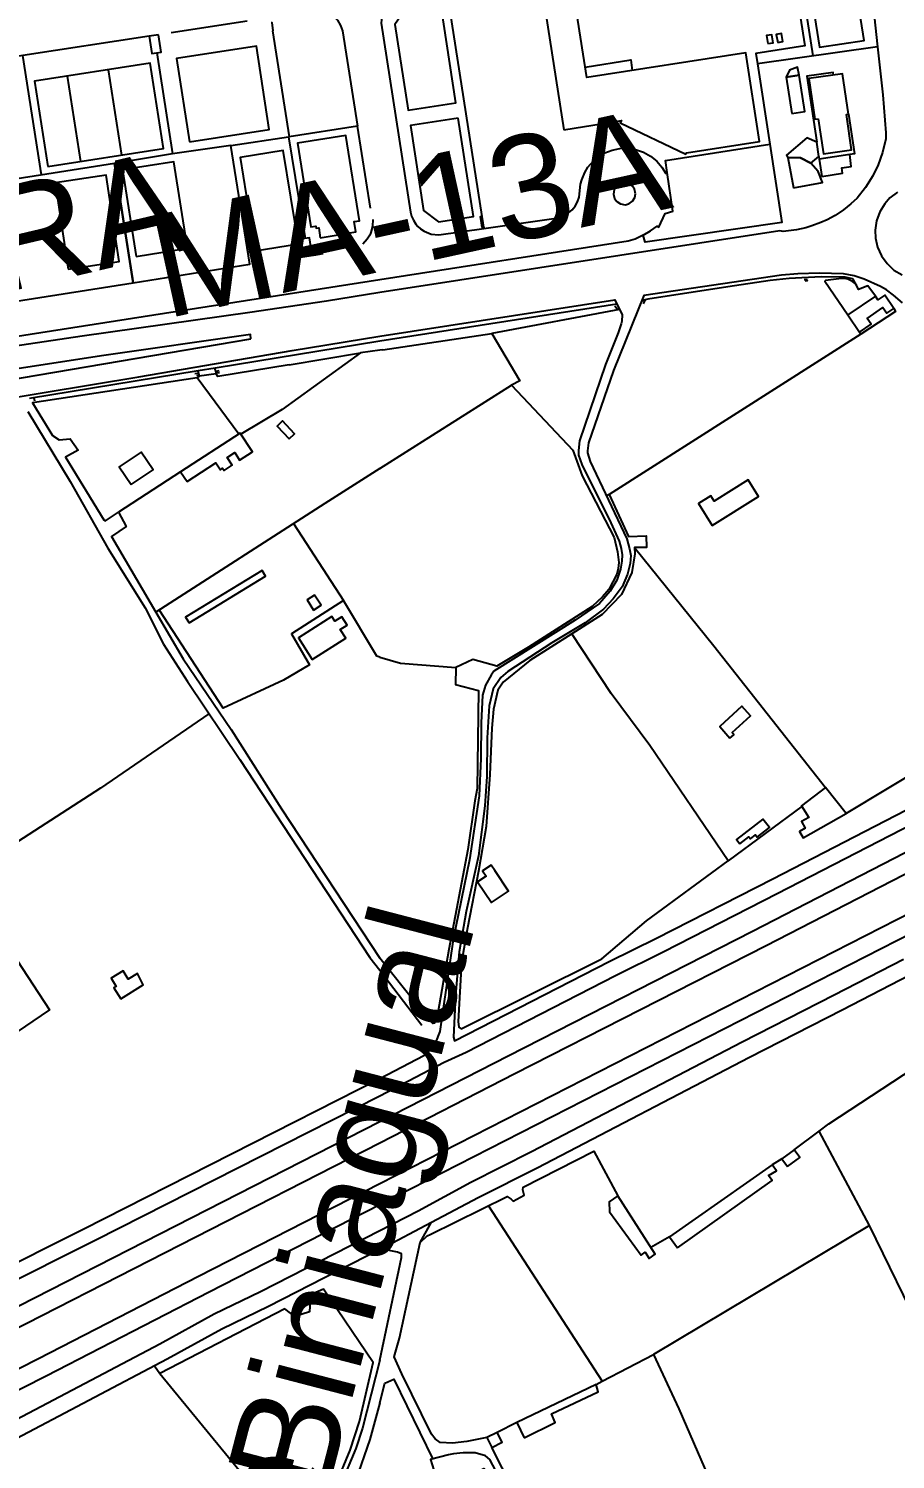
# Model space of a CAD drawing. Header units: millimetres. Extents: x 487814 to 495125, y 4392873 to 4398925.
# Drawn here: x 491960 to 492290, y 4395383 to 4395928 of the extents above; entities that cross this region are included whole.
import ezdxf

# ---------------------------------------------------------------- set-up
doc = ezdxf.new("R2010")
doc.units = ezdxf.units.MM
doc.layers.add('Cartografia_Base', color=8, linetype='Continuous')
doc.layers.add('Texto_Cartografia_Territorial', color=7, linetype='Continuous')
doc.styles.get("Standard").update_dxf_attribs({"font": 'arial.ttf'})

msp = doc.modelspace()

# ---------------------------------------------------------------- linework, layer by layer
at = {"layer": 'Cartografia_Base'}
for p, q in [((492132.83, 4395856.04, 117.75), (492119.48, 4395942.35, 120.11)), ((492043.42, 4395930.3, 118.77), (492014.48, 4395925.9, 118.98)), ((492053.02, 4395926.65, 119.97), (492059.39, 4395886.33, 120.09)), ((492006.12, 4395924.61, 119.53), (491957.98, 4395917.32, 119.53)), ((492009.03, 4395918.33, 119.95), (492015.03, 4395879.85, 120.06)), ((491990.52, 4395911.85, 119.15), (491995.62, 4395879.38, 118.79)), ((491974.87, 4395909.4, 119.54), (491979.96, 4395876.94, 118.89)), ((492085.46, 4395890.33, 118.6), (492059.39, 4395886.33, 120.09)), ((492090.41, 4395859.2, 118.71), (492085.46, 4395890.33, 118.6)), ((492037.23, 4395883.08, 119.04), (492059.15, 4395886.29, 120.09)), ((492059.39, 4395886.33, 120.09), (492059.15, 4395886.29, 120.09)), ((492059.15, 4395886.29, 120.09), (492065.43, 4395847.65, 118.16)), ((492261.01, 4395878.84, 119.82), (492261.16, 4395877.87, 119.82)), ((492133.45, 4395851.93, 117.75), (492133.52, 4395851.44, 118.11)), ((492046.5, 4395842.96, 118.61), (492043.71, 4395842.51, 118.61)), ((492069.42, 4395841.32, 118.02), (492063.73, 4395840.41, 118.35)), ((492072.25, 4395841.78, 117.31), (492069.42, 4395841.32, 117.79)), ((492184.11, 4395822.68, 116.29), (492093.89, 4395808.55, 116.86)), ((492185.15, 4395820.58, 116.45), (492136.57, 4395811.48, 115.92)), ((492183.31, 4395821.95, 116.66), (492184.22, 4395820.83, 116.59)), ((492276.48, 4395812.01, 116.46), (492276.98, 4395811.26, 116.43)), ((492093.89, 4395808.55, 116.86), (492031.19, 4395798.32, 117.67)), ((492093.89, 4395805.09, 115.51), (492086.53, 4395804.1, 115.66)), ((492095.03, 4395805.24, 115.49), (492093.89, 4395805.09, 115.51)), ((492024.75, 4395797.26, 117.67), (491960.57, 4395786.68, 118.26)), ((492024.96, 4395796.2, 117.78), (492023.54, 4395796.15, 117.55)), ((492025.1, 4395795.56, 117.54), (492024.12, 4395795.33, 117.54)), ((492025.19, 4395795.17, 117.29), (492024.38, 4395794.58, 117.14)), ((492031.19, 4395798.32, 117.67), (492024.75, 4395797.26, 117.67)), ((492024.82, 4395796.83, 117.68), (492024.75, 4395797.26, 117.67)), ((492024.82, 4395796.83, 117.79), (492025.19, 4395795.17, 117.87)), ((492031.57, 4395796.12, 117.59), (492025.19, 4395795.17, 117.54)), ((492031.29, 4395797.69, 117.67), (492031.19, 4395798.32, 117.67)), ((492031.29, 4395797.69, 117.65), (492031.57, 4395796.12, 117.61)), ((492032.79, 4395797.32, 117.32), (492031.42, 4395796.9, 117.63)), ((492032.94, 4395796.45, 117.38), (492031.51, 4395796.43, 117.62)), ((491962.26, 4395786.96, 118.5), (491962.43, 4395785.88, 118.5)), ((492018.09, 4395758.87, 119.41), (491994.44, 4395743.4, 118.85)), ((492181.2, 4395750.21, 116.13), (492180.23, 4395749.73, 116.16)), ((492061.09, 4395739.14, 116.18), (492080.04, 4395709.9, 115.59)), ((492319.12, 4395657.55, 114.52), (492271.42, 4395628.79, 115.46)), ((492254.62, 4395631.5, 115.27), (492226.48, 4395610.81, 114.73)), ((492348.12, 4395617.6, 112.43), (492093.9, 4395487.78, 114.5)), ((492349.78, 4395610.44, 112.45), (492093.9, 4395479.76, 114.49)), ((492093.9, 4395569.11, 115.42), (492109.93, 4395548.22, 115.27)), ((492251.66, 4395500.72, 113.95), (492261.2, 4395507.88, 113.95)), ((492280.34, 4395471.95, 113.91), (492261.2, 4395507.88, 113.95)), ((492246.99, 4395497.32, 113.57), (492243.24, 4395495.03, 113.57)), ((492135.29, 4395479.4, 113.95), (492178.54, 4395412.65, 111.7)), ((492094.38, 4395463.04, 113.03), (492113.64, 4395473.24, 113.45)), ((492109.32, 4395465.43, 113.95), (492113.64, 4395473.24, 113.45)), ((492093.9, 4395462.79, 113.01), (492094.38, 4395463.04, 113.03)), ((492204.23, 4395467.63, 114.52), (492197.12, 4395463.55, 114.52)), ((492178.54, 4395412.65, 111.7), (492198.05, 4395422.84, 111.87)), ((492008.13, 4395418.48, 112.68), (492010.23, 4395415.67, 112.64)), ((492176.21, 4395411.43, 111.68), (492178.54, 4395412.65, 111.7)), ((492146.09, 4395397, 111.86), (492138.59, 4395393.21, 112.34))]:
    msp.add_line(p, q, dxfattribs=at)
for points in [[(492168.33, 4395949.93, 119.24), (492265.8, 4395965.1, 117.45), (492268.57, 4395965.06, 117.42), (492270.98, 4395964.53, 117.4), (492273.19, 4395963.55, 117.38), (492275.24, 4395962.1, 117.36), (492277.03, 4395960.2, 117.34), (492278.65, 4395957.71, 116.72), (492279.16, 4395956.66, 116.48), (492279.61, 4395954.99, 115.91), (492283.35, 4395920.61, 116.04), (492237.65, 4395914.13, 117.7), (492242.37, 4395883.48, 117.7)], [(492218.81, 4395957.75, 117.3), (492219.49, 4395954.35, 117.3), (492249.74, 4395959.07, 117.05), (492255.66, 4395921.02, 117.17), (492237.02, 4395918.04, 117.38), (492237.65, 4395914.13, 117.38)], [(492254.57, 4395943.17, 117.43), (492251.67, 4395962.85, 117.42), (492258.68, 4395917.1, 117.46)], [(492268.3, 4395958.79, 119.53), (492267.17, 4395959.65, 116.59), (492255.31, 4395957.97, 116.85), (492261.23, 4395920.44, 116.93), (492278.23, 4395922.96, 116.18), (492273.17, 4395955.04, 116.58), (492268.3, 4395958.79, 119.53)], [(492119.48, 4395942.35, 120.11), (492103.5, 4395939.89, 119.85), (492102.35, 4395939.65, 119.79), (492100.65, 4395939.05, 119.7), (492098.66, 4395937.87, 119.58), (492097.34, 4395936.69, 119.49), (492096.57, 4395935.76, 119.44), (492095.41, 4395933.81, 119.32), (492094.97, 4395932.66, 119.26), (492094.57, 4395930.91, 119.18), (492094.47, 4395929.59, 119.11), (492105.57, 4395857.65, 118.24), (492105.97, 4395856.16, 118.09), (492106.67, 4395854.58, 118.05), (492107.64, 4395853.1, 118), (492108.43, 4395852.2, 117.97), (492109.34, 4395851.37, 117.94), (492110.81, 4395850.37, 117.89), (492113.49, 4395849.3, 117.82), (492116.41, 4395848.98, 117.74), (492133.52, 4395851.44, 118.11)], [(492117.07, 4395936.73, 117.81), (492103.6, 4395934.84, 117.93), (492099.64, 4395929.03, 118.06), (492104.64, 4395896.48, 117.77), (492122.85, 4395899.29, 117.56), (492117.07, 4395936.73, 117.81)], [(492163.92, 4395889.02, 117.29), (492178.96, 4395891.34, 116.91), (492185.85, 4395892.56, 116.79), (492185.38, 4395891.7, 116.78), (492210.39, 4395879.69, 116.99), (492210.65, 4395880.23, 116.99), (492238.49, 4395884.49, 116.2), (492233.29, 4395918.25, 117.39), (492172.7, 4395908.92, 117.37), (492167.85, 4395939.73, 117.74), (492156.29, 4395937.9, 117.87), (492163.92, 4395889.02, 117.29)], [(492052.19, 4395931.89, 119.95), (492068.76, 4395934.39, 119.34), (492070.32, 4395934.46, 119.33), (492072.59, 4395934.1, 119.31), (492074.69, 4395933.27, 119.29), (492076.11, 4395932.33, 119.27), (492077.75, 4395930.71, 119.25), (492078.98, 4395928.74, 119.23), (492079.71, 4395926.62, 119.21), (492085.46, 4395890.33, 118.6)], [(492052.52, 4395929.83, 121.49), (492052.79, 4395929.88, 121.5), (492053.24, 4395926.69, 121.62), (492053.02, 4395926.65, 121.58)], [(492009.64, 4395925.16, 119.3), (492006.12, 4395924.61, 119.53), (492007.17, 4395918.05, 119.45), (492010.69, 4395918.6, 119.48), (492009.64, 4395925.16, 119.3)], [(492021.44, 4395884.4, 119.11), (492051.8, 4395889.07, 118.78), (492046.91, 4395920.86, 118.84), (492016.55, 4395916.19, 119.32), (492021.44, 4395884.4, 119.11)], [(492283.35, 4395920.61, 116.04), (492285.36, 4395902.33, 116.04), (492286.58, 4395887.91, 116.04), (492286.54, 4395885.53, 116.05), (492285.28, 4395880.3, 116.06), (492283.59, 4395875.65, 116.07), (492281.54, 4395871.44, 116.08), (492278.81, 4395867.05, 116.09), (492275.62, 4395863.01, 116.1), (492273.25, 4395860.8, 116.08), (492270.39, 4395858.53, 116.07), (492267.23, 4395856.44, 116.05), (492264.16, 4395854.77, 116.03), (492261.75, 4395853.67, 116.02), (492258.4, 4395852.44, 116), (492256.08, 4395851.75, 115.99), (492252.47, 4395850.98, 115.97), (492247.44, 4395850.33, 115.97), (492246.14, 4395850.56, 116.07), (492093.89, 4395827.11, 116.88)], [(492241.56, 4395921.83, 119.09), (492243.58, 4395922.16, 118.93), (492243.09, 4395925.19, 118.93), (492241.07, 4395924.86, 119), (492241.56, 4395921.83, 119.09)], [(492245.36, 4395922.28, 119.03), (492247.32, 4395922.63, 119.02), (492246.77, 4395925.67, 119.02), (492244.81, 4395925.32, 119.03), (492245.36, 4395922.28, 119.03)], [(491965.16, 4395871.83, 120.48), (491957.98, 4395917.32, 120.47), (491904.04, 4395908.82, 120.99), (491901.09, 4395907.75, 120.98), (491898.55, 4395905.97, 120.97), (491896.93, 4395904.18, 120.97), (491895.6, 4395901.85, 120.96), (491894.85, 4395899.48, 120.95), (491894.61, 4395896.91, 120.94), (491894.77, 4395895.15, 120.94), (491900.12, 4395861.8, 120.63)], [(492172.07, 4395912.86, 123.17), (492189.41, 4395915.58, 123.17), (492189.97, 4395911.58, 123.17)], [(491967.59, 4395875.01, 118.54), (492011.56, 4395881.88, 118.99), (492006.48, 4395914.35, 119.39), (491962.51, 4395907.48, 119.69), (491967.59, 4395875.01, 118.54)], [(492248.56, 4395909.06, 119.35), (492253.47, 4395909.84, 119.35), (492252.92, 4395912.8, 119.35), (492249.84, 4395911.72, 119.35), (492248.56, 4395909.06, 119.35)], [(492250.8, 4395895.16, 119.12), (492255.71, 4395895.95, 119.12), (492253.47, 4395909.84, 119.35), (492248.56, 4395909.06, 119.35), (492250.8, 4395895.16, 119.12)], [(492266.64, 4395909.85, 119.82), (492266.49, 4395910.85, 119.82), (492256.51, 4395909.38, 119.82), (492260.21, 4395884.26, 119.82)], [(492260.77, 4395893.18, 116.29), (492262.75, 4395879.82, 116.24), (492273.5, 4395881.39, 116.29), (492271.54, 4395894.77, 116.24), (492272.36, 4395894.89, 116.24), (492270.07, 4395910.36, 116.54), (492257.23, 4395908.47, 116.7), (492259.52, 4395892.99, 116.28), (492260.77, 4395893.18, 116.29)], [(492123.75, 4395893.49, 117.5), (492105.53, 4395890.68, 117.7), (492110.5, 4395858.31, 117.32), (492116.25, 4395853.96, 117.17), (492129.53, 4395856, 117.26), (492123.75, 4395893.49, 117.5)], [(492272.36, 4395894.89, 119.82), (492274.58, 4395879.85, 119.82), (492272.76, 4395879.58, 119.82)], [(491998.47, 4395840.48, 118.79), (491999.97, 4395830.8, 119.04), (492044.45, 4395837.89, 119.04), (492037.23, 4395883.08, 119.04), (492015.03, 4395879.85, 120.06), (491992.95, 4395876.12, 119.71), (491998.47, 4395840.48, 118.79)], [(492071.25, 4395847.93, 117.31), (492084.83, 4395850.11, 117.37), (492084.2, 4395854.05, 117.46), (492086.13, 4395854.36, 117.47), (492080.92, 4395886.82, 117.92), (492062.58, 4395883.89, 118.44), (492067.69, 4395852.05, 117.52), (492069.56, 4395852.35, 117.48), (492069.68, 4395851.6, 117.45), (492070.64, 4395851.75, 117.43), (492071.25, 4395847.93, 117.31)], [(492133.52, 4395851.44, 118.11), (492162.75, 4395855.68, 118.21), (492164.97, 4395856.7, 118.08), (492167.16, 4395858.48, 117.93), (492168.31, 4395859.95, 117.83), (492169.15, 4395861.54, 117.73), (492169.73, 4395863.31, 117.63), (492170.33, 4395868.31, 118.71), (492170.78, 4395870.01, 118.64), (492171.96, 4395872.81, 118.53), (492173.15, 4395874.74, 118.45), (492175.21, 4395877.14, 118.33), (492177.49, 4395879, 118.23), (492179.52, 4395880.19, 118.14), (492182.38, 4395881.31, 118.03), (492185.33, 4395881.9, 117.92), (492188.38, 4395881.97, 117.8), (492191.29, 4395881.52, 117.7), (492194.26, 4395880.51, 117.58), (492196.94, 4395879.02, 117.47), (492199.36, 4395877.03, 117.35), (492201.26, 4395874.81, 117.25), (492202.74, 4395872.36, 117.14), (492203.29, 4395872.8, 117.19), (492202.61, 4395877.35, 117.04), (492242.37, 4395883.48, 117.7)], [(492242.37, 4395883.48, 117.7), (492246.98, 4395853.67, 119.05), (492194.96, 4395846.25, 119.05), (492194.19, 4395848.86, 119.07), (492196.99, 4395850.57, 118.99), (492199.42, 4395852.33, 118.82), (492200.13, 4395851.98, 118.65), (492202.53, 4395857.13, 118.53), (492205.48, 4395857.98, 118.62), (492203.29, 4395872.8, 118.64)], [(492257.95, 4395876.34, 123.16), (492261.01, 4395878.84, 119.82), (492260.21, 4395884.26, 119.82), (492256.49, 4395885.98, 118.92), (492248.68, 4395879.37, 118.92), (492249.26, 4395878.48, 123.16), (492254.07, 4395878.37, 123.16), (492257.95, 4395876.34, 123.16)], [(492001.19, 4395840.83, 118.36), (492020.71, 4395843.91, 118.1), (492015.51, 4395876.85, 118.96), (491995.99, 4395873.76, 118.76), (492001.19, 4395840.83, 118.36)], [(492046.5, 4395842.96, 117.59), (492062.89, 4395845.61, 117.38), (492057.15, 4395881.15, 118.58), (492040.76, 4395878.5, 118.95), (492046.5, 4395842.96, 117.59)], [(492251.34, 4395866.87, 123.16), (492262.43, 4395868.91, 123.16), (492260.77, 4395873.15, 123.16), (492257.95, 4395876.34, 123.16), (492254.07, 4395878.37, 123.16), (492249.26, 4395878.48, 123.16), (492251.34, 4395866.87, 123.16)], [(492262.13, 4395871.28, 118.98), (492270.07, 4395872.45, 118.98), (492269.77, 4395874.5, 118.98), (492273.32, 4395875.07, 118.98), (492272.76, 4395879.58, 119.82), (492261.16, 4395877.87, 119.82), (492262.13, 4395871.28, 118.98)], [(491948.44, 4395869.25, 120.42), (491955.65, 4395823.75, 119.89), (491999.97, 4395830.8, 119.04), (491992.95, 4395876.12, 119.71), (491948.44, 4395869.25, 120.42)], [(491975.24, 4395835.98, 118.3), (491994.65, 4395838.91, 118.36), (491989.69, 4395871.76, 118.68), (491970.28, 4395868.83, 118.48), (491975.24, 4395835.98, 118.3)], [(492191.22, 4395864.69, 116.53), (492190.87, 4395866.38, 116.53), (492190.07, 4395867.58, 116.53), (492188.65, 4395868.56, 116.53), (492186.95, 4395868.88, 116.53), (492185.27, 4395868.5, 116.53), (492183.89, 4395867.47, 116.53), (492183.13, 4395866.24, 116.53), (492182.84, 4395864.54, 116.53), (492183.25, 4395862.87, 116.53), (492184.09, 4395861.7, 116.53), (492185.55, 4395860.77, 116.53), (492187.25, 4395860.5, 116.53), (492188.65, 4395860.82, 116.53), (492190.07, 4395861.81, 116.53), (492190.98, 4395863.28, 116.53), (492191.22, 4395864.69, 116.53)], [(492290.93, 4395865.26, 115.56), (492288.09, 4395863.06, 115.56), (492286.09, 4395860.82, 115.56), (492284.23, 4395857.74, 115.56), (492283.02, 4395854.35, 115.56), (492282.5, 4395850.79, 115.56)], [(492132.47, 4395853.54, 118.87), (492133.19, 4395853.65, 118.87), (492132.83, 4395856.04, 118.66), (492132.1, 4395855.93, 118.66), (492132.47, 4395853.54, 118.87)], [(492091.22, 4395854.87, 117.26), (492091.15, 4395852.3, 117.25), (492090.53, 4395849.91, 117.24), (492090.09, 4395848.9, 117.24), (492089.11, 4395847.36, 117.24), (492087.38, 4395845.52, 117.23)], [(492132.73, 4395851.82, 118.87), (492133.45, 4395851.93, 118.87), (492133.19, 4395853.65, 118.87), (492132.47, 4395853.54, 118.87), (492132.73, 4395851.82, 118.87)], [(492282.5, 4395850.79, 115.56), (492282.61, 4395847.79, 115.56), (492283.41, 4395844.28, 115.56), (492284.88, 4395841, 115.56), (492286.97, 4395838.08, 115.56), (492289.61, 4395835.63, 115.56), (492292.68, 4395833.75, 115.56)], [(492064.67, 4395840.74, 117.74), (492068.14, 4395841.27, 117.77), (492067.13, 4395847.91, 117.39), (492063.66, 4395847.38, 117.43), (492064.67, 4395840.74, 117.74)], [(492194.19, 4395848.86, 116.51), (492191.16, 4395847.38, 116.45), (492188.41, 4395846.66, 116.39), (492093.89, 4395831.93, 117.16)], [(492292.87, 4395823.16, 115.99), (492289.46, 4395826.07, 115.96), (492286.76, 4395828.04, 115.95), (492284.5, 4395829.35, 115.95), (492278.27, 4395832.13, 115.96), (492274.48, 4395833.47, 116.01), (492270.47, 4395834.13, 116.01), (492261.28, 4395834.44, 116.02), (492253.06, 4395834.24, 116.03), (492246.75, 4395833.64, 115.98), (492194.46, 4395825.95, 116.33), (492182.89, 4395797.39, 116.5), (492173.34, 4395769.89, 116.41), (492173.01, 4395766.79, 116.41)], [(492093.89, 4395831.93, 117.16), (491786.28, 4395783.81, 119.83), (491780.62, 4395783.32, 119.79)], [(492275.38, 4395829.84, 115.9), (492274.35, 4395831.69, 116.03), (492273.79, 4395832.27, 116.07), (492271.03, 4395832.91, 116.07), (492261.85, 4395833.05, 116.07), (492249.7, 4395832.38, 115.74), (492242.45, 4395831.59, 115.78), (492226.35, 4395829.24, 115.88), (492195.89, 4395824.54, 115.88), (492194.25, 4395824.13, 116.15), (492193.58, 4395823.79, 116.15)], [(492275.38, 4395829.84, 116.02), (492274.35, 4395831.69, 115.97), (492273.79, 4395832.27, 115.95), (492271.03, 4395832.91, 115.92), (492261.85, 4395833.05, 115.95), (492249.7, 4395832.38, 115.71), (492242.45, 4395831.59, 115.73), (492226.35, 4395829.24, 115.85), (492195.89, 4395824.54, 115.96), (492194.25, 4395824.13, 115.96)], [(492255.49, 4395832.02, 115.71), (492256.43, 4395832.02, 116), (492256.54, 4395831.5, 115.97), (492255.8, 4395831.4, 115.8)], [(492282.54, 4395825.73, 116.7), (492279.71, 4395829.62, 116.69), (492276.06, 4395828.26, 116.69), (492275.38, 4395829.84, 116.69), (492274.82, 4395830.46, 116.69), (492273.77, 4395831.32, 116.7), (492272.06, 4395832.14, 116.7), (492270.78, 4395832.41, 116.71), (492269.6, 4395832.45, 116.71), (492263.52, 4395831.68, 116.72), (492263.3, 4395831.37, 116.71), (492272.02, 4395818.54, 116.72)], [(492093.89, 4395827.11, 116.88), (492073.56, 4395823.78, 116.95), (492044.39, 4395819.41, 116.99), (491980.55, 4395810.43, 117.89), (491931.09, 4395803.09, 118.43), (491874.83, 4395794.62, 119), (491794.65, 4395782.16, 119.94), (491780.58, 4395778.98, 119.96), (491739.89, 4395772.24, 120.28), (491699.09, 4395764.62, 120.38), (491694.3, 4395763.55, 120.38), (491682.76, 4395760.45, 120.37), (491664.19, 4395756.18, 120.25), (491660.09, 4395755.74, 120.26), (491656.45, 4395755.71, 120.28), (491654.92, 4395756.04, 120.29), (491652.97, 4395756.72, 120.29), (491650.66, 4395757.81, 120.27), (491649.26, 4395758.66, 120.26)], [(492093.89, 4395810.48, 117.14), (492183.33, 4395824.28, 116.45), (492186.14, 4395818.54, 116.45), (492185.98, 4395816.17, 116.45), (492185.73, 4395815.11, 116.47), (492184.59, 4395811.78, 116.55), (492179.8, 4395799.62, 116.5), (492169.93, 4395770.66, 116.41), (492169.54, 4395766.97, 116.41), (492169.56, 4395765.15, 116.41), (492170.74, 4395761.6, 116.41), (492181.78, 4395739.43, 116.13), (492185.06, 4395732.38, 116.13), (492185.83, 4395729.63, 116.13), (492186.14, 4395727.28, 116.13), (492186.04, 4395724.82, 116.32), (492185.56, 4395721.82, 116.13), (492184.11, 4395717.59, 115.57), (492181.57, 4395713.33, 115.57), (492177.51, 4395708.7, 115.38), (492168.32, 4395702.31, 115.19), (492137.33, 4395682.93, 114.9), (492136.23, 4395681.43, 114.81), (492134.12, 4395677.59, 114.62), (492133.05, 4395673.76, 114.81), (492132.49, 4395663.23, 115), (492132.35, 4395649.67, 115), (492131.75, 4395635.47, 115), (492128, 4395611.09, 115), (492121.87, 4395580.81, 115.19), (492116.74, 4395545.85, 114.34), (492115.16, 4395541.65, 114.34), (492113.04, 4395538.75, 114.15), (492110.7, 4395536.51, 114.34), (492093.9, 4395527.78, 114.38)], [(492194.25, 4395824.13, 116.28), (492194.87, 4395824.22, 116.28), (492194.21, 4395822.78, 116.59)], [(492276.48, 4395812.01, 115.77), (492280.91, 4395815.04, 115.78), (492279.41, 4395817.24, 115.84), (492285.44, 4395821.36, 115.94), (492286.92, 4395819.18, 115.86), (492289.56, 4395820.98, 115.92), (492286.1, 4395826.04, 115.94), (492283.53, 4395824.28, 115.93), (492282.54, 4395825.73, 115.92), (492272.02, 4395818.54, 115.89), (492276.48, 4395812.01, 115.77)], [(492289.56, 4395820.98, 116.69), (492290.17, 4395819.9, 116.66), (492276.98, 4395811.26, 116.43)], [(492095.03, 4395805.24, 115.31), (492136.57, 4395811.48, 116.72), (492147.16, 4395793.39, 117.53), (492144, 4395791.85, 117.34)], [(491796.3, 4395767.23, 119.9), (492044.86, 4395809.49, 117.62)], [(492044.86, 4395809.49, 117.62), (492044.65, 4395811.07, 117.47), (491987.94, 4395802.98, 117.93), (491803.97, 4395774.63, 120.05)], [(491947.66, 4395786.01, 117.28), (492002.21, 4395795.03, 117.93), (492060.6, 4395805.05, 117.32), (492093.89, 4395810.48, 117.14)], [(492276.98, 4395811.26, 116.43), (492181.2, 4395750.21, 117.15), (492188.56, 4395734.15, 116.78), (492195.35, 4395734.42, 116.78), (492195.48, 4395730, 116.78), (492190.91, 4395730.06, 116.78), (492221.01, 4395692.54, 116.4), (492263.58, 4395638.7, 115.27)], [(492059.39, 4395799.59, 117.14), (492086.53, 4395804.1, 116.69), (492056.73, 4395782.49, 117.29), (492041.05, 4395773.19, 117.91)], [(492059.39, 4395799.59, 116.1), (492032.26, 4395795.13, 119.03), (492031.57, 4395796.12, 119.14)], [(492040.18, 4395773.15, 118.85), (492024.38, 4395794.58, 118.46), (491961.73, 4395785.12, 120.19), (491969.27, 4395772.64, 119.14), (491971.82, 4395771.03, 119.05), (491975.98, 4395771.33, 118.89), (491979.12, 4395767, 119.41), (491974.27, 4395764.36, 119.41), (491988.85, 4395740.55, 119.22), (491989.45, 4395740.21, 119.22), (491994.44, 4395743.4, 118.85)], [(492093.89, 4395760.05, 116.68), (492144, 4395791.85, 117.34), (492167.39, 4395767.08, 116.96), (492170.93, 4395757.33, 118.47), (492183.12, 4395733.8, 118.28), (492184.34, 4395728.33, 118.28), (492184.86, 4395724.36, 118.28), (492184.67, 4395721.96, 118.28), (492184.14, 4395719.91, 118.28), (492181.11, 4395713.99, 117.72), (492178.68, 4395711.18, 117.72), (492174.7, 4395707.58, 117.34), (492150.51, 4395692.09, 116.78), (492138.49, 4395684.86, 116.4), (492129.29, 4395687.41, 116.02), (492122.9, 4395684.33, 115.46), (492122.7, 4395677.82, 115.65), (492131.45, 4395675.59, 116.21), (492131.02, 4395638.34, 116.02), (492130.09, 4395633.53, 116.02), (492127.35, 4395615.12, 116.4), (492120.19, 4395577.01, 116.21), (492115.48, 4395549.95, 115.84), (492114.7, 4395548.92, 115.84), (492114.03, 4395548.87, 115.84), (492112.69, 4395550.06, 115.84), (492093.9, 4395573.75, 115.85)], [(491959.86, 4395781.83, 119.35), (491976.09, 4395755.08, 118.71), (491990.38, 4395729.72, 119.03), (492004.53, 4395707.04, 118.66), (492011.61, 4395693.2, 118.09), (492020.67, 4395678.99, 117.72), (492040.59, 4395649.3, 117.15), (492090.15, 4395573.99, 115.46), (492093.9, 4395569.11, 115.42)], [(492020.53, 4395755.1, 117.14), (492031.54, 4395762.22, 116.96), (492033.22, 4395759.63, 116.7), (492034.08, 4395760.18, 116.68), (492034.64, 4395759.32, 116.65), (492037.72, 4395761.31, 116.57), (492035.78, 4395764.31, 116.85), (492038.68, 4395766.18, 116.81), (492040.53, 4395763.31, 116.51), (492045.4, 4395766.46, 116.44), (492040.81, 4395773.56, 117.16), (492018.09, 4395758.87, 117.52), (492020.53, 4395755.1, 117.14)], [(492059.4, 4395771.36, 118.44), (492061.48, 4395773.32, 118.44), (492056.89, 4395778.2, 118.44), (492054.81, 4395776.24, 118.44), (492059.4, 4395771.36, 118.44)], [(491999.24, 4395753.98, 117.6), (492007.6, 4395759.55, 118.17), (492003.11, 4395766.28, 117.53), (491994.75, 4395760.71, 117.71), (491999.24, 4395753.98, 117.6)], [(492173.01, 4395766.79, 116.41), (492173.02, 4395765.99, 116.41), (492174, 4395762.81, 116.41), (492187.98, 4395733.32, 116.22), (492188.95, 4395729.54, 116.22), (492189.41, 4395726.99, 116.22), (492189.24, 4395723.96, 116.41), (492188.18, 4395719.85, 116.04), (492186.16, 4395715.05, 115.66), (492182.69, 4395710.47, 115.47), (492179.07, 4395706.51, 115.28), (492172.09, 4395701.37, 115.28), (492159.4, 4395693.71, 115.09), (492142.69, 4395682.79, 114.9), (492139.93, 4395680.57, 114.9), (492137.08, 4395676.16, 114.72), (492135.48, 4395669.77, 114.72), (492134.76, 4395657.57, 114.72), (492134.6, 4395642.79, 114.9), (492133.93, 4395631.72, 115.09), (492131.53, 4395612.63, 115.09), (492126.72, 4395591.52, 115.09), (492124.1, 4395576.11, 114.9), (492122.68, 4395559.45, 114.9), (492122, 4395543.57, 113.96), (492122.36, 4395542.19, 114.19), (492181.26, 4395572.4, 114.15), (492199.17, 4395581.32, 113.77), (492243.52, 4395603.89, 113.96), (492298.02, 4395632.02, 113.77)], [(492093.89, 4395760.05, 116.68), (492073.03, 4395746.81, 116.4), (492008.63, 4395705.42, 118.09)], [(492220.39, 4395738.42, 115.9), (492238.08, 4395749.41, 115.89), (492234.14, 4395755.74, 116.06), (492221.17, 4395747.63, 116.07), (492219.89, 4395749.7, 116.13), (492215.19, 4395746.79, 116.13), (492220.39, 4395738.42, 115.9)], [(491994.44, 4395743.4, 118.85), (491997.37, 4395738.07, 118.85), (491991.81, 4395734.25, 118.66), (492008.63, 4395705.42, 118.09)], [(492190.91, 4395730.06, 116.78), (492191, 4395727.59, 117.15), (492189.89, 4395720.45, 117.15), (492185.88, 4395712.13, 116.59), (492178.54, 4395704.51, 116.4), (492166.97, 4395697.09, 115.46)], [(492021.28, 4395701.34, 117.34), (492050.44, 4395719.16, 116.32), (492049.15, 4395721.28, 116.38), (492019.98, 4395703.46, 117.34), (492021.28, 4395701.34, 117.34)], [(492093.9, 4395688.32, 115.77), (492092.81, 4395688.64, 115.84), (492080.04, 4395709.9, 115.65), (492060.27, 4395697.21, 117.15), (492067.16, 4395685.34, 117.15), (492057.25, 4395679.5, 116.59), (492034.25, 4395668.82, 116.59), (492009.91, 4395706.24, 117.34)], [(492068.71, 4395706.17, 118.25), (492071.56, 4395708.02, 118.25), (492069.05, 4395711.91, 118.25), (492066.19, 4395710.06, 118.25), (492068.71, 4395706.17, 118.25)], [(492318.94, 4395711.34, 114.47), (492327.31, 4395663.03, 114.15), (492327.82, 4395655.59, 113.96), (492327.39, 4395650.03, 113.96), (492325.66, 4395644.65, 113.96), (492322.41, 4395639.99, 113.96), (492318.65, 4395636.56, 113.96), (492312.86, 4395633.25, 113.77), (492301.17, 4395627.05, 113.77), (492245.18, 4395598.16, 113.96), (492201.97, 4395576.16, 113.77), (492183.6, 4395567.01, 114.15), (492126.8, 4395537.77, 114.15), (492118.44, 4395533.94, 114.34), (492093.9, 4395521.19, 114.4)], [(492008.63, 4395705.42, 118.09), (492018.99, 4395687.64, 117.72), (492037.32, 4395660.68, 117.34), (492056.47, 4395630.59, 116.78), (492093.9, 4395573.75, 115.85)], [(492068.14, 4395687.36, 115.78), (492080.97, 4395695.47, 115.34), (492078.76, 4395698.74, 115.44), (492081.47, 4395700.46, 115.41), (492079.47, 4395703.64, 115.5), (492076.8, 4395701.96, 115.53), (492075.68, 4395703.73, 115.58), (492062.9, 4395695.65, 115.8), (492068.14, 4395687.36, 115.78)], [(492166.97, 4395697.09, 115.46), (492151.06, 4395686.95, 115.08), (492140.9, 4395678.74, 115.27), (492138.86, 4395675.75, 115.27), (492137.16, 4395668.5, 115.27), (492136.49, 4395661.26, 115.27), (492135.72, 4395643.65, 115.27), (492134.36, 4395623.82, 115.46), (492131.45, 4395606.76, 115.46), (492127.25, 4395585.27, 115.46), (492124.96, 4395572.12, 115.46), (492123.67, 4395549.65, 114.52), (492124.01, 4395547.41, 114.52), (492124.82, 4395546.8, 114.52), (492178.4, 4395573.48, 113.58), (492195.46, 4395587.95, 113.2), (492226.48, 4395610.81, 114.73), (492196.71, 4395654.7, 115.08), (492182.03, 4395674.39, 115.46), (492166.97, 4395697.09, 115.46)], [(492093.9, 4395688.32, 115.77), (492101.79, 4395685.97, 115.27), (492122.9, 4395684.33, 115.46)], [(492028.82, 4395666.67, 117.15), (491987.55, 4395638.43, 116.97), (491935.1, 4395604.51, 116.97), (491968.12, 4395553.99, 116.02), (491912.48, 4395516.23, 115.83), (491876.32, 4395491.18, 116.02)], [(492227.1, 4395657.4, 115.4), (492228.65, 4395658.74, 115.41), (492227.98, 4395659.59, 115.43), (492235.07, 4395665.95, 115.45), (492231.74, 4395669.61, 115.53), (492223.31, 4395661.94, 115.5), (492227.1, 4395657.4, 115.4)], [(492093.9, 4395521.19, 114.4), (491985.56, 4395466.18, 114.34), (491910.35, 4395428.51, 114.34), (491852.26, 4395399.18, 114.34), (491805.68, 4395375.44, 115.47), (491793.54, 4395372.14, 115.66), (491788.12, 4395372.79, 116.04), (491783.22, 4395376.32, 115.85), (491776.94, 4395386.37, 116.04), (491767.89, 4395404.2, 116.22), (491755.06, 4395432.07, 116.79), (491740.82, 4395464.22, 117.17), (491729.39, 4395490.77, 117.17), (491713.81, 4395523.25, 117.54), (491698.6, 4395553.92, 118.3), (491684.77, 4395580.62, 118.49), (491664.61, 4395618.81, 118.86), (491644.79, 4395650.65, 118.86), (491642.67, 4395651.72, 118.68), (491639.24, 4395652.54, 118.68), (491638.2, 4395652.64, 118.68), (491637.53, 4395652.48, 118.68), (491637.23, 4395652.09, 118.68), (491636.69, 4395649.88, 118.68)], [(492343.16, 4395638.95, 112.04), (492302.03, 4395617.98, 112.62), (492235.77, 4395583.82, 113.94), (492142.7, 4395536.45, 114.13), (492093.9, 4395511.4, 114.3)], [(492263.58, 4395638.7, 115), (492254.48, 4395631.73, 115), (492257.25, 4395627.28, 115), (492254.43, 4395625.69, 115), (492255.85, 4395623.18, 115), (492253.66, 4395621.95, 115), (492255.03, 4395619.53, 115), (492271.42, 4395628.79, 114.79), (492263.58, 4395638.7, 115)], [(492344.84, 4395631.71, 112.08), (492306.28, 4395612.04, 112.62), (492240.97, 4395578.37, 113.94), (492145.36, 4395529.7, 114.13), (492093.9, 4395503.3, 114.29)], [(492230.94, 4395617.23, 116.76), (492234.42, 4395619.93, 116.76), (492235.03, 4395619.14, 116.76), (492236.94, 4395620.62, 116.76), (492237.57, 4395619.8, 116.76), (492242.18, 4395623.38, 116.76), (492239.66, 4395626.63, 116.76), (492229.65, 4395618.86, 116.76), (492230.94, 4395617.23, 116.76)], [(492137.67, 4395607.03, 114.63), (492136.29, 4395609.14, 114.63), (492132.99, 4395606.91, 114.86), (492134.35, 4395604.9, 114.73), (492131.11, 4395602.7, 114.94), (492136.42, 4395594.85, 114.83), (492142.93, 4395599.26, 114.62), (492137.67, 4395607.03, 114.63)], [(492113.64, 4395473.24, 113.45), (492131.4, 4395482.63, 113.83), (492153.74, 4395493.93, 113.95), (492234.62, 4395536.05, 113.9), (492269.95, 4395554.03, 113.71), (492295.64, 4395567.3, 113.71), (492312.85, 4395576.39, 113.75), (492322.3, 4395580.39, 113.68), (492327.36, 4395581.2, 113.56), (492332.56, 4395580.8, 113.47), (492336.91, 4395578.81, 113.23), (492338.96, 4395576.95, 112.93), (492340.88, 4395571.78, 112.93), (492347.24, 4395551.19, 112.85), (492359.33, 4395508.27, 112.61), (492373.65, 4395458.26, 112.32), (492380.39, 4395434.03, 111.96), (492381.18, 4395427.47, 111.9), (492380.31, 4395421.55, 111.81), (492378.3, 4395416.5, 111.85), (492372.31, 4395403.03, 111.69), (492369, 4395392.76, 111.45), (492368.17, 4395386.36, 111.34), (492369.19, 4395381.97, 111.49)], [(492293.27, 4395573.24, 113.71), (492266.87, 4395559.6, 113.71), (492231.84, 4395541.77, 113.9), (492151.62, 4395499.99, 113.95), (492128.6, 4395488.35, 113.83), (492108.52, 4395477.39, 113.63), (492093.9, 4395469.94, 113.11)], [(491995.37, 4395558.22, 115.32), (492003.84, 4395563.51, 115.39), (492001.64, 4395567.85, 115.5), (491998.14, 4395565.66, 115.46), (491996.15, 4395568.84, 115.54), (491991.65, 4395566.03, 115.5), (491993.55, 4395562.98, 115.43), (491992.72, 4395562.46, 115.42), (491995.37, 4395558.22, 115.32)], [(492261.2, 4395507.88, 113.95), (492264.82, 4395510.59, 113.95), (492297.33, 4395531.96, 114.14), (492337.72, 4395559.94, 113.95), (492340.69, 4395561.4, 113.57), (492341.32, 4395560.65, 113.57), (492341.54, 4395560.02, 113.57), (492341.31, 4395559.52, 113.57), (492339.63, 4395558.26, 113.57), (492341.28, 4395553.96, 113.95), (492343.03, 4395554.38, 113.57), (492350.39, 4395528.73, 113.38), (492359.87, 4395496.64, 113.2), (492368.12, 4395467.21, 112.82), (492372.02, 4395450.72, 112.1), (492376.92, 4395434.93, 112.1), (492377.27, 4395432.98, 112.1), (492377.11, 4395426.26, 112.1), (492375.46, 4395417.82, 112.1), (492367.98, 4395399.32, 111.72), (492365.84, 4395392.83, 111.72), (492365.56, 4395387.54, 111.72), (492366.53, 4395381.26, 111.53)], [(492093.9, 4395527.78, 114.38), (491980.93, 4395470.4, 114.34), (491907.8, 4395433.79, 114.34), (491848.15, 4395403.66, 114.34), (491810.1, 4395384.25, 115.34), (491797.13, 4395378.01, 115.06)], [(492093.9, 4395511.4, 114.3), (491938.53, 4395432.11, 113.94), (491849.72, 4395386.58, 113.75), (491807.4, 4395365.5, 113.59)], [(492093.9, 4395503.3, 114.29), (491941.74, 4395425.64, 113.94), (491681.39, 4395292.23, 113.37), (491649.42, 4395276.08, 113.56), (491568.62, 4395234.86, 113.67)], [(492134.65, 4395391.21, 112.72), (492126.98, 4395389.73, 113.05), (492121.62, 4395389.07, 113.16), (492116.83, 4395389.36, 113.15), (492115, 4395390.75, 113.13), (492113.56, 4395392.47, 113.13), (492102.34, 4395415.46, 113.85), (492099.35, 4395421.92, 112.82), (492101.38, 4395429.03, 113.38), (492109.32, 4395465.43, 113.95), (492111.94, 4395467.96, 113.95), (492113.03, 4395468.54, 113.95), (492142.38, 4395483, 113.95), (492143.92, 4395481.93, 113.95), (492144.62, 4395481.2, 113.95), (492148.82, 4395483.51, 114.14), (492148.33, 4395485.55, 114.14), (492148.44, 4395486.48, 114.14), (492175.37, 4395500.22, 114.14), (492184.51, 4395483.19, 114.14)], [(492249.11, 4395494.41, 114.02), (492253.78, 4395497.81, 114.02), (492251.66, 4395500.72, 114.02), (492246.99, 4395497.32, 114.02), (492249.11, 4395494.41, 114.02)], [(492207.19, 4395463.41, 111.97), (492243.21, 4395489.09, 112.57), (492241.91, 4395491.04, 112.62), (492244.88, 4395492.8, 112.67), (492243.24, 4395495.03, 112.73), (492204.23, 4395467.63, 112.17), (492207.19, 4395463.41, 111.97)], [(492093.9, 4395487.78, 114.5), (492024.84, 4395452.57, 114.13), (491963.94, 4395421.17, 114.13), (491893.28, 4395385.27, 113.75), (491826.29, 4395350.94, 113.56), (491753.4, 4395313.84, 113.37), (491624.35, 4395247.68, 113.56), (491566.57, 4395218.35, 113.76)], [(492093.9, 4395479.76, 114.49), (492028.89, 4395446.62, 114.13), (491966.84, 4395414.63, 114.13), (491896.28, 4395378.78, 113.75), (491814.07, 4395336.71, 113.52), (491807.78, 4395333.37, 113.49)], [(492184.51, 4395483.19, 113.05), (492181.17, 4395480.99, 113.04), (492181.3, 4395477.18, 112.91), (492193.35, 4395460.61, 112.14), (492194.92, 4395461.81, 112.17), (492196.49, 4395459.35, 112.05), (492198.75, 4395461.02, 112.07), (492184.51, 4395483.19, 113.05)], [(492093.9, 4395469.94, 113.11), (492048.53, 4395446.76, 112.52), (492030.8, 4395438.17, 112.69), (492010.22, 4395426.78, 112.67), (491950.64, 4395395.43, 113.51), (491928.03, 4395383.77, 113.3), (491904.25, 4395371.27, 113.23)], [(492300.94, 4395429.6, 111.87), (492280.34, 4395471.95, 112.25), (492198.05, 4395422.84, 111.87)], [(492093.9, 4395420.75, 113.19), (492102.1, 4395459.76, 113.2), (492102.14, 4395461.15, 113.2), (492100.62, 4395461.82, 113.2), (492094.38, 4395463.04, 113.03)], [(492093.9, 4395462.79, 113.01), (492051.48, 4395441.13, 112.52), (492033.78, 4395432.55, 112.69), (492012.98, 4395421.04, 112.67), (491953.32, 4395389.66, 113.51), (491931.12, 4395378.21, 113.3), (491907.04, 4395365.55, 113.23), (491887.05, 4395354.78, 113.02), (491845.56, 4395333.97, 113.77), (491844.87, 4395332.13, 113.69)], [(492066.55, 4395347, 112.02), (492067.65, 4395351.37, 112.02), (492072.31, 4395363.13, 112.4), (492077.17, 4395373.26, 112.4), (492082.6, 4395386.38, 112.4), (492086.19, 4395397.4, 112.4), (492091.39, 4395419.85, 112.78), (492072.46, 4395447.67, 112.59), (492067.54, 4395445.5, 112.97), (492067.15, 4395439.07, 112.97), (492061.54, 4395437.25, 112.97), (492057.79, 4395440.26, 112.97), (492010.23, 4395415.67, 112.97), (492066.55, 4395347, 112.02)], [(492093.9, 4395420.75, 113.19), (492087.29, 4395394.85, 113.01), (492084.83, 4395387.02, 113.01), (492078.81, 4395372.81, 113.01), (492071.42, 4395356.33, 112.63), (492051.29, 4395285.99, 112.06)], [(492198.05, 4395422.84, 111.87), (492207.68, 4395402.15, 110.92), (492218.97, 4395376.2, 110.98)], [(492093.9, 4395404.45, 114.15), (492095.84, 4395411.96, 114.19), (492099.28, 4395413.44, 114.19), (492114.06, 4395383.06, 113.54)], [(492148.87, 4395391.11, 111.2), (492160.69, 4395396.91, 110.99), (492159.26, 4395400.24, 111.11), (492177.02, 4395408.67, 110.8), (492176.21, 4395411.43, 110.89), (492146.09, 4395397, 111.41), (492148.87, 4395391.11, 111.2)], [(492093.9, 4395404.45, 114.15), (492090.16, 4395390.49, 114.31), (492079.22, 4395358.97, 114.31), (492079.38, 4395357.21, 114.33), (492083.33, 4395349.79, 113.91), (492079.56, 4395346.63, 113.9), (492073.53, 4395346.54, 114.08), (492065.32, 4395314.95, 113.58), (492068.54, 4395311.17, 113.59), (492067.62, 4395306.88, 113.59), (492062.43, 4395306.31, 113.65), (492061.52, 4395303.16, 112.29)], [(492136.55, 4395387.47, 114.77), (492140.49, 4395389.47, 114.77), (492138.59, 4395393.21, 114.77), (492134.65, 4395391.21, 114.77), (492136.55, 4395387.47, 114.77)], [(492169.44, 4395335.9, 111.33), (492165.41, 4395332.47, 111.31), (492148.31, 4395364.2, 112.1), (492136.55, 4395387.47, 111.74)], [(492119.92, 4395378.16, 111.73), (492122.54, 4395374.17, 111.67), (492129.54, 4395378.98, 111.59), (492130.38, 4395377.76, 111.56), (492133.48, 4395379.51, 111.5), (492136.19, 4395374.58, 111.38), (492139.11, 4395376.64, 111.32), (492135.76, 4395382.92, 111.42), (492134.08, 4395384.23, 111.49), (492130.22, 4395385.45, 111.62), (492125.68, 4395385.46, 111.76), (492121.89, 4395384.99, 111.78), (492120.09, 4395384.67, 111.79), (492113.24, 4395382.84, 111.81), (492115.06, 4395376.79, 111.74), (492119.92, 4395378.16, 111.73)]]:
    msp.add_polyline3d(points, dxfattribs=at)

# ---------------------------------------------------------------- texts
at = {"layer": 'Texto_Cartografia_Territorial'}
for s, rotation, p in [('MA-13A', 12.3703, (492012.14, 4395816.98)), ('CARRETERA', 13.3034, (491692.67, 4395765.82)), ('Biniagual', 75.41, (492073.37, 4395367.61)), ('de', 74.6672, (492059.31, 4395322.33))]:
    msp.add_text(s, height=39.37, rotation=rotation, dxfattribs=at).set_placement(p)

doc.saveas('drawing.dxf')
